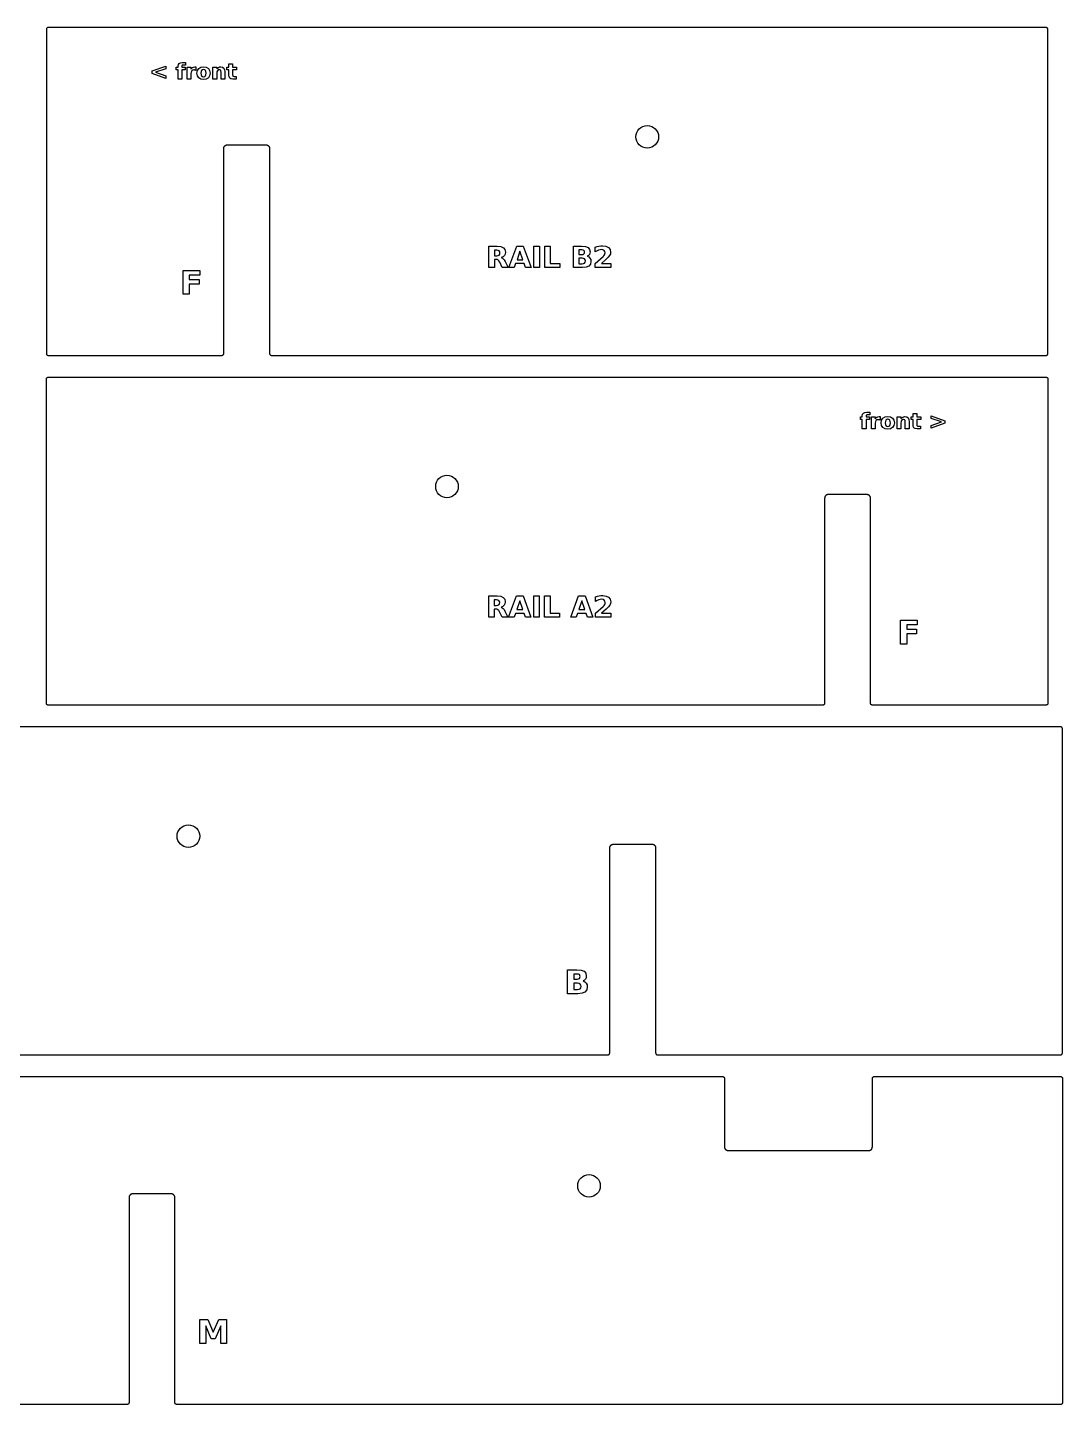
# Model space of a CAD drawing. Header units: millimetres. Extents: x 6 to 856, y 6 to 576.
# Drawn here: x 571.8 to 856, y 6 to 384 of the extents above; entities that cross this region are included whole.
import ezdxf

# ---------------------------------------------------------------- set-up
doc = ezdxf.new("R2010")
doc.units = ezdxf.units.MM
doc.layers.add('CUT', color=1, linetype='Continuous')
doc.layers.add('ENGRAVE', color=5, linetype='Continuous')

msp = doc.modelspace()

# ---------------------------------------------------------------- linework, layer by layer
at = {"layer": 'CUT'}
for points in [[(851.5, 294), (851.55, 294), (851.6, 294.01), (851.65, 294.02), (851.69, 294.04), (851.74, 294.06), (851.78, 294.08), (851.82, 294.11), (851.85, 294.15), (851.89, 294.18), (851.92, 294.22), (851.94, 294.26), (851.96, 294.31), (851.98, 294.35), (851.99, 294.4), (852, 294.45), (852, 294.5), (852, 383.5), (852, 383.55), (851.99, 383.6), (851.98, 383.65), (851.96, 383.69), (851.94, 383.74), (851.92, 383.78), (851.89, 383.82), (851.85, 383.85), (851.82, 383.89), (851.78, 383.92), (851.74, 383.94), (851.69, 383.96), (851.65, 383.98), (851.6, 383.99), (851.55, 384), (851.5, 384), (577.5, 384), (577.45, 384), (577.4, 383.99), (577.35, 383.98), (577.31, 383.96), (577.26, 383.94), (577.22, 383.92), (577.18, 383.89), (577.15, 383.85), (577.11, 383.82), (577.08, 383.78), (577.06, 383.74), (577.04, 383.69), (577.02, 383.65), (577.01, 383.6), (577, 383.55), (577, 383.5), (577, 294.5), (577, 294.45), (577.01, 294.4), (577.02, 294.35), (577.04, 294.31), (577.06, 294.26), (577.08, 294.22), (577.11, 294.18), (577.15, 294.15), (577.18, 294.11), (577.22, 294.08), (577.26, 294.06), (577.31, 294.04), (577.35, 294.02), (577.4, 294.01), (577.45, 294), (577.5, 294), (625.2, 294), (625.25, 294), (625.3, 294.01), (625.35, 294.02), (625.39, 294.04), (625.44, 294.06), (625.48, 294.08), (625.52, 294.11), (625.55, 294.15), (625.59, 294.18), (625.62, 294.22), (625.64, 294.26), (625.66, 294.31), (625.68, 294.35), (625.69, 294.4), (625.7, 294.45), (625.7, 294.5), (625.7, 350.79), (625.7, 350.81), (625.7, 350.89), (625.71, 350.91), (625.72, 350.98), (625.72, 351.01), (625.74, 351.08), (625.75, 351.1), (625.77, 351.17), (625.78, 351.19), (625.81, 351.26), (625.82, 351.28), (625.86, 351.35), (625.88, 351.37), (625.92, 351.42), (625.94, 351.44), (625.98, 351.5), (626, 351.52), (626.06, 351.56), (626.08, 351.58), (626.13, 351.62), (626.15, 351.64), (626.22, 351.68), (626.24, 351.69), (626.31, 351.72), (626.33, 351.73), (626.4, 351.75), (626.42, 351.76), (626.49, 351.78), (626.52, 351.78), (626.59, 351.79), (626.61, 351.8), (626.69, 351.8), (626.71, 351.8), (637.29, 351.8), (637.31, 351.8), (637.39, 351.8), (637.41, 351.79), (637.48, 351.78), (637.51, 351.78), (637.58, 351.76), (637.6, 351.75), (637.67, 351.73), (637.69, 351.72), (637.76, 351.69), (637.78, 351.68), (637.85, 351.64), (637.87, 351.62), (637.92, 351.58), (637.94, 351.56), (638, 351.52), (638.02, 351.5), (638.06, 351.44), (638.08, 351.42), (638.12, 351.37), (638.14, 351.35), (638.18, 351.28), (638.19, 351.26), (638.22, 351.19), (638.23, 351.17), (638.25, 351.1), (638.26, 351.08), (638.28, 351.01), (638.28, 350.98), (638.29, 350.91), (638.3, 350.89), (638.3, 350.81), (638.3, 350.79), (638.3, 294.5), (638.3, 294.45), (638.31, 294.4), (638.32, 294.35), (638.34, 294.31), (638.36, 294.26), (638.38, 294.22), (638.41, 294.18), (638.45, 294.15), (638.48, 294.11), (638.52, 294.08), (638.56, 294.06), (638.61, 294.04), (638.65, 294.02), (638.7, 294.01), (638.75, 294), (638.8, 294), (851.5, 294)], [(577.5, 198), (577.45, 198), (577.4, 198.01), (577.35, 198.02), (577.31, 198.04), (577.26, 198.06), (577.22, 198.08), (577.18, 198.11), (577.15, 198.15), (577.11, 198.18), (577.08, 198.22), (577.06, 198.26), (577.04, 198.31), (577.02, 198.35), (577.01, 198.4), (577, 198.45), (577, 198.5), (577, 287.5), (577, 287.55), (577.01, 287.6), (577.02, 287.65), (577.04, 287.69), (577.06, 287.74), (577.08, 287.78), (577.11, 287.82), (577.15, 287.85), (577.18, 287.89), (577.22, 287.92), (577.26, 287.94), (577.31, 287.96), (577.35, 287.98), (577.4, 287.99), (577.45, 288), (577.5, 288), (851.5, 288), (851.55, 288), (851.6, 287.99), (851.65, 287.98), (851.69, 287.96), (851.74, 287.94), (851.78, 287.92), (851.82, 287.89), (851.85, 287.85), (851.89, 287.82), (851.92, 287.78), (851.94, 287.74), (851.96, 287.69), (851.98, 287.65), (851.99, 287.6), (852, 287.55), (852, 287.5), (852, 198.5), (852, 198.45), (851.99, 198.4), (851.98, 198.35), (851.96, 198.31), (851.94, 198.26), (851.92, 198.22), (851.89, 198.18), (851.85, 198.15), (851.82, 198.11), (851.78, 198.08), (851.74, 198.06), (851.69, 198.04), (851.65, 198.02), (851.6, 198.01), (851.55, 198), (851.5, 198), (803.8, 198), (803.75, 198), (803.7, 198.01), (803.65, 198.02), (803.61, 198.04), (803.56, 198.06), (803.52, 198.08), (803.48, 198.11), (803.45, 198.15), (803.41, 198.18), (803.38, 198.22), (803.36, 198.26), (803.34, 198.31), (803.32, 198.35), (803.31, 198.4), (803.3, 198.45), (803.3, 198.5), (803.3, 254.79), (803.3, 254.81), (803.3, 254.89), (803.29, 254.91), (803.28, 254.98), (803.28, 255.01), (803.26, 255.08), (803.25, 255.1), (803.23, 255.17), (803.22, 255.19), (803.19, 255.26), (803.18, 255.28), (803.14, 255.35), (803.12, 255.37), (803.08, 255.42), (803.06, 255.44), (803.02, 255.5), (803, 255.52), (802.94, 255.56), (802.92, 255.58), (802.87, 255.62), (802.85, 255.64), (802.78, 255.68), (802.76, 255.69), (802.69, 255.72), (802.67, 255.73), (802.6, 255.75), (802.58, 255.76), (802.51, 255.78), (802.48, 255.78), (802.41, 255.79), (802.39, 255.8), (802.31, 255.8), (802.29, 255.8), (791.71, 255.8), (791.69, 255.8), (791.61, 255.8), (791.59, 255.79), (791.52, 255.78), (791.49, 255.78), (791.42, 255.76), (791.4, 255.75), (791.33, 255.73), (791.31, 255.72), (791.24, 255.69), (791.22, 255.68), (791.15, 255.64), (791.13, 255.62), (791.08, 255.58), (791.06, 255.56), (791, 255.52), (790.98, 255.5), (790.94, 255.44), (790.92, 255.42), (790.88, 255.37), (790.86, 255.35), (790.82, 255.28), (790.81, 255.26), (790.78, 255.19), (790.77, 255.17), (790.75, 255.1), (790.74, 255.08), (790.72, 255.01), (790.72, 254.98), (790.71, 254.91), (790.7, 254.89), (790.7, 254.81), (790.7, 254.79), (790.7, 198.5), (790.7, 198.45), (790.69, 198.4), (790.68, 198.35), (790.66, 198.31), (790.64, 198.26), (790.62, 198.22), (790.59, 198.18), (790.55, 198.15), (790.52, 198.11), (790.48, 198.08), (790.44, 198.06), (790.39, 198.04), (790.35, 198.02), (790.3, 198.01), (790.25, 198), (790.2, 198), (577.5, 198)]]:
    msp.add_lwpolyline(points, close=True, dxfattribs=at)
for points in [[(262.8, 102), (731.2, 102), (731.25, 102), (731.3, 102.01), (731.35, 102.02), (731.39, 102.04), (731.44, 102.06), (731.48, 102.08), (731.52, 102.11), (731.55, 102.15), (731.59, 102.18), (731.62, 102.22), (731.64, 102.26), (731.66, 102.31), (731.68, 102.35), (731.69, 102.4), (731.7, 102.45), (731.7, 102.5), (731.7, 158.79), (731.7, 158.81), (731.7, 158.89), (731.71, 158.91), (731.72, 158.98), (731.72, 159.01), (731.74, 159.08), (731.75, 159.1), (731.77, 159.17), (731.78, 159.19), (731.81, 159.26), (731.82, 159.28), (731.86, 159.35), (731.88, 159.37), (731.92, 159.42), (731.94, 159.44), (731.98, 159.5), (732, 159.52), (732.06, 159.56), (732.08, 159.58), (732.13, 159.62), (732.15, 159.64), (732.22, 159.68), (732.24, 159.69), (732.31, 159.72), (732.33, 159.73), (732.4, 159.75), (732.42, 159.76), (732.49, 159.78), (732.52, 159.78), (732.59, 159.79), (732.61, 159.8), (732.69, 159.8), (732.71, 159.8), (743.29, 159.8), (743.31, 159.8), (743.39, 159.8), (743.41, 159.79), (743.48, 159.78), (743.51, 159.78), (743.58, 159.76), (743.6, 159.75), (743.67, 159.73), (743.69, 159.72), (743.76, 159.69), (743.78, 159.68), (743.85, 159.64), (743.87, 159.62), (743.92, 159.58), (743.94, 159.56), (744, 159.52), (744.02, 159.5), (744.06, 159.44), (744.08, 159.42), (744.12, 159.37), (744.14, 159.35), (744.18, 159.28), (744.19, 159.26), (744.22, 159.19), (744.23, 159.17), (744.25, 159.1), (744.26, 159.08), (744.28, 159.01), (744.28, 158.98), (744.29, 158.91), (744.3, 158.89), (744.3, 158.81), (744.3, 158.79), (744.3, 102.5), (744.3, 102.45), (744.31, 102.4), (744.32, 102.35), (744.34, 102.31), (744.36, 102.26), (744.38, 102.22), (744.41, 102.18), (744.45, 102.15), (744.48, 102.11), (744.52, 102.08), (744.56, 102.06), (744.61, 102.04), (744.65, 102.02), (744.7, 102.01), (744.75, 102), (744.8, 102), (855.5, 102), (855.5, 102), (855.55, 102), (855.6, 102.01), (855.65, 102.02), (855.69, 102.04), (855.74, 102.06), (855.78, 102.08), (855.82, 102.11), (855.85, 102.15), (855.89, 102.18), (855.92, 102.22), (855.94, 102.26), (855.96, 102.31), (855.98, 102.35), (855.99, 102.4), (856, 102.45), (856, 102.5), (856, 191.5), (856, 191.55), (855.99, 191.6), (855.98, 191.65), (855.96, 191.69), (855.94, 191.74), (855.92, 191.78), (855.89, 191.82), (855.85, 191.85), (855.82, 191.89), (855.78, 191.92), (855.74, 191.94), (855.69, 191.96), (855.65, 191.98), (855.6, 191.99), (855.55, 192), (855.5, 192), (453.7, 192)], [(448.7, 96), (762.7, 96), (762.75, 96), (762.8, 95.99), (762.85, 95.98), (762.89, 95.96), (762.94, 95.94), (762.98, 95.92), (763.02, 95.89), (763.05, 95.85), (763.09, 95.82), (763.12, 95.78), (763.14, 95.74), (763.16, 95.69), (763.18, 95.65), (763.19, 95.6), (763.2, 95.55), (763.2, 95.5), (763.2, 76.71), (763.2, 76.69), (763.2, 76.61), (763.21, 76.59), (763.22, 76.52), (763.22, 76.49), (763.24, 76.42), (763.25, 76.4), (763.27, 76.33), (763.28, 76.31), (763.31, 76.24), (763.32, 76.22), (763.36, 76.15), (763.38, 76.13), (763.42, 76.08), (763.44, 76.06), (763.48, 76), (763.5, 75.98), (763.56, 75.94), (763.58, 75.92), (763.63, 75.88), (763.65, 75.86), (763.72, 75.82), (763.74, 75.81), (763.81, 75.78), (763.83, 75.77), (763.9, 75.75), (763.92, 75.74), (763.99, 75.72), (764.02, 75.72), (764.09, 75.71), (764.11, 75.7), (764.19, 75.7), (764.21, 75.7), (802.79, 75.7), (802.81, 75.7), (802.89, 75.7), (802.91, 75.71), (802.98, 75.72), (803.01, 75.72), (803.08, 75.74), (803.1, 75.75), (803.17, 75.77), (803.19, 75.78), (803.26, 75.81), (803.28, 75.82), (803.35, 75.86), (803.37, 75.88), (803.42, 75.92), (803.44, 75.94), (803.5, 75.98), (803.52, 76), (803.56, 76.06), (803.58, 76.08), (803.62, 76.13), (803.64, 76.15), (803.68, 76.22), (803.69, 76.24), (803.72, 76.31), (803.73, 76.33), (803.75, 76.4), (803.76, 76.42), (803.78, 76.49), (803.78, 76.52), (803.79, 76.59), (803.8, 76.61), (803.8, 76.69), (803.8, 76.71), (803.8, 95.5), (803.8, 95.55), (803.81, 95.6), (803.82, 95.65), (803.84, 95.69), (803.86, 95.74), (803.88, 95.78), (803.91, 95.82), (803.95, 95.85), (803.98, 95.89), (804.02, 95.92), (804.06, 95.94), (804.11, 95.96), (804.15, 95.98), (804.2, 95.99), (804.25, 96), (804.3, 96), (855.5, 96), (855.55, 96), (855.6, 95.99), (855.65, 95.98), (855.69, 95.96), (855.74, 95.94), (855.78, 95.92), (855.82, 95.89), (855.85, 95.85), (855.89, 95.82), (855.92, 95.78), (855.94, 95.74), (855.96, 95.69), (855.98, 95.65), (855.99, 95.6), (856, 95.55), (856, 95.5), (856, 6.5), (856, 6.45), (855.99, 6.4), (855.98, 6.35), (855.96, 6.31), (855.94, 6.26), (855.92, 6.22), (855.89, 6.18), (855.85, 6.15), (855.82, 6.11), (855.78, 6.08), (855.74, 6.06), (855.69, 6.04), (855.65, 6.02), (855.6, 6.01), (855.55, 6), (855.5, 6), (612.8, 6), (612.75, 6), (612.7, 6.01), (612.65, 6.02), (612.61, 6.04), (612.56, 6.06), (612.52, 6.08), (612.48, 6.11), (612.45, 6.15), (612.41, 6.18), (612.38, 6.22), (612.36, 6.26), (612.34, 6.31), (612.32, 6.35), (612.31, 6.4), (612.3, 6.45), (612.3, 6.5), (612.3, 62.79), (612.3, 62.81), (612.3, 62.89), (612.29, 62.91), (612.28, 62.98), (612.28, 63.01), (612.26, 63.08), (612.25, 63.1), (612.23, 63.17), (612.22, 63.19), (612.19, 63.26), (612.18, 63.28), (612.14, 63.35), (612.12, 63.37), (612.08, 63.42), (612.06, 63.44), (612.02, 63.5), (612, 63.52), (611.94, 63.56), (611.92, 63.58), (611.87, 63.62), (611.85, 63.64), (611.78, 63.68), (611.76, 63.69), (611.69, 63.72), (611.67, 63.73), (611.6, 63.75), (611.58, 63.76), (611.51, 63.78), (611.48, 63.78), (611.41, 63.79), (611.39, 63.8), (611.31, 63.8), (611.29, 63.8), (600.71, 63.8), (600.69, 63.8), (600.61, 63.8), (600.59, 63.79), (600.52, 63.78), (600.49, 63.78), (600.42, 63.76), (600.4, 63.75), (600.33, 63.73), (600.31, 63.72), (600.24, 63.69), (600.22, 63.68), (600.15, 63.64), (600.13, 63.62), (600.08, 63.58), (600.06, 63.56), (600, 63.52), (599.98, 63.5), (599.94, 63.44), (599.92, 63.42), (599.88, 63.37), (599.86, 63.35), (599.82, 63.28), (599.81, 63.26), (599.78, 63.19), (599.77, 63.17), (599.75, 63.1), (599.74, 63.08), (599.72, 63.01), (599.72, 62.98), (599.71, 62.91), (599.7, 62.89), (599.7, 62.81), (599.7, 62.79), (599.7, 6.5), (599.7, 6.45), (599.69, 6.4), (599.68, 6.35), (599.66, 6.31), (599.64, 6.26), (599.62, 6.22), (599.59, 6.18), (599.55, 6.15), (599.52, 6.11), (599.48, 6.08), (599.44, 6.06), (599.39, 6.04), (599.35, 6.02), (599.3, 6.01), (599.25, 6), (599.2, 6), (130.8, 6)]]:
    msp.add_lwpolyline(points, dxfattribs=at)
for centre in [(742, 354), (687, 258), (616, 162), (726, 66)]:
    msp.add_circle(centre, 3.1, dxfattribs=at)
at = {"layer": 'ENGRAVE'}
for points in [[(615.19, 374.4), (615.19, 373.71), (614.61, 373.71), (614.42, 373.69), (614.3, 373.63), (614.24, 373.52), (614.21, 373.35), (614.21, 373.12), (615.11, 373.12), (615.11, 372.37), (614.21, 372.37), (614.21, 369.84), (613.17, 369.84), (613.17, 372.37), (612.64, 372.37), (612.64, 373.12), (613.17, 373.12), (613.17, 373.35), (613.24, 373.82), (613.46, 374.14), (613.85, 374.33), (614.39, 374.4), (615.19, 374.4)], [(618.08, 372.23), (617.94, 372.28), (617.81, 372.32), (617.67, 372.35), (617.53, 372.35), (617.18, 372.29), (616.91, 372.09), (616.75, 371.78), (616.69, 371.35), (616.69, 369.84), (615.64, 369.84), (615.64, 373.12), (616.69, 373.12), (616.69, 372.58), (616.91, 372.86), (617.16, 373.05), (617.44, 373.16), (617.79, 373.2), (617.84, 373.2), (617.9, 373.2), (617.97, 373.19), (618.08, 373.18), (618.08, 372.23)], [(620.16, 373.2), (620.92, 373.09), (621.49, 372.74), (621.84, 372.2), (621.96, 371.48), (621.84, 370.76), (621.49, 370.21), (620.92, 369.87), (620.16, 369.75), (619.41, 369.87), (618.84, 370.21), (618.48, 370.76), (618.36, 371.48), (618.48, 372.2), (618.84, 372.74), (619.41, 373.09), (620.16, 373.2)], [(620.16, 372.45), (619.86, 372.39), (619.63, 372.2), (619.49, 371.89), (619.45, 371.48), (619.49, 371.06), (619.63, 370.75), (619.86, 370.57), (620.16, 370.5), (620.47, 370.57), (620.69, 370.75), (620.82, 371.06), (620.87, 371.48), (620.82, 371.89), (620.69, 372.2), (620.47, 372.39), (620.16, 372.45)], [(626.02, 371.84), (626.02, 369.84), (624.97, 369.84), (624.97, 370.17), (624.97, 371.37), (624.96, 371.73), (624.95, 371.95), (624.92, 372.09), (624.88, 372.19), (624.81, 372.28), (624.72, 372.35), (624.6, 372.4), (624.48, 372.41), (624.18, 372.35), (623.96, 372.16), (623.82, 371.85), (623.77, 371.45), (623.77, 369.84), (622.72, 369.84), (622.72, 373.12), (623.77, 373.12), (623.77, 372.64), (624.02, 372.89), (624.28, 373.06), (624.56, 373.17), (624.87, 373.2), (625.37, 373.11), (625.73, 372.85), (625.95, 372.42), (626.02, 371.84)], [(628.14, 374.05), (628.14, 373.12), (629.22, 373.12), (629.22, 372.37), (628.14, 372.37), (628.14, 370.98), (628.16, 370.79), (628.23, 370.67), (628.37, 370.61), (628.59, 370.59), (629.13, 370.59), (629.13, 369.84), (628.23, 369.84), (627.7, 369.9), (627.35, 370.1), (627.16, 370.45), (627.09, 370.98), (627.09, 372.37), (626.57, 372.37), (626.57, 373.12), (627.09, 373.12), (627.09, 374.05), (628.14, 374.05)], [(700.02, 320.33), (700.02, 318.12), (698.51, 318.12), (698.51, 323.95), (700.81, 323.95), (701.81, 323.86), (702.5, 323.56), (702.9, 323.07), (703.04, 322.34), (702.97, 321.82), (702.76, 321.39), (702.41, 321.07), (701.91, 320.85), (702.21, 320.73), (702.47, 320.53), (702.71, 320.22), (702.96, 319.78), (703.78, 318.12), (702.18, 318.12), (701.47, 319.57), (701.25, 319.94), (701.03, 320.17), (700.77, 320.29), (700.44, 320.33), (700.02, 320.33)], [(700.65, 321.37), (701.06, 321.41), (701.33, 321.54), (701.48, 321.77), (701.53, 322.12), (701.48, 322.46), (701.33, 322.69), (701.06, 322.82), (700.65, 322.86), (700.02, 322.86), (700.02, 321.37), (700.65, 321.37)], [(708.21, 319.18), (705.86, 319.18), (705.49, 318.12), (703.98, 318.12), (706.14, 323.95), (707.93, 323.95), (710.09, 318.12), (708.58, 318.12), (708.21, 319.18)], [(725.51, 321.24), (725.94, 321.04), (726.26, 320.72), (726.46, 320.3), (726.52, 319.79), (726.38, 319.06), (725.95, 318.53), (725.23, 318.22), (724.22, 318.12), (721.72, 318.12), (721.72, 323.95), (723.98, 323.95), (725.03, 323.86), (725.74, 323.58), (726.15, 323.11), (726.29, 322.41), (726.24, 322.02), (726.09, 321.69), (725.84, 321.42), (725.51, 321.24)], [(724.06, 321.69), (724.37, 321.73), (724.6, 321.85), (724.73, 322.04), (724.78, 322.31), (724.73, 322.58), (724.6, 322.77), (724.37, 322.89), (724.06, 322.93), (723.23, 322.93), (723.23, 321.69), (724.06, 321.69)], [(729.39, 319.23), (731.96, 319.23), (731.96, 318.12), (727.72, 318.12), (727.72, 319.23), (729.85, 321.11), (730.1, 321.36), (730.27, 321.61), (730.37, 321.86), (730.41, 322.12), (730.34, 322.49), (730.13, 322.78), (729.81, 322.97), (729.4, 323.03), (729.03, 322.99), (728.63, 322.88), (728.2, 322.69), (727.73, 322.43), (727.73, 323.71), (728.24, 323.86), (728.74, 323.97), (729.23, 324.04), (729.71, 324.06), (730.64, 323.94), (731.34, 323.6), (731.77, 323.05), (731.92, 322.31), (731.86, 321.85), (731.67, 321.42), (731.29, 320.94), (730.64, 320.32), (729.39, 319.23)], [(724.11, 319.14), (724.51, 319.19), (724.79, 319.33), (724.96, 319.57), (725.02, 319.91), (724.96, 320.24), (724.79, 320.48), (724.51, 320.62), (724.11, 320.67), (723.23, 320.67), (723.23, 319.14), (724.11, 319.14)], [(614.54, 317.32), (619.11, 317.32), (619.11, 316.04), (616.24, 316.04), (616.24, 314.82), (618.94, 314.82), (618.94, 313.54), (616.24, 313.54), (616.24, 310.76), (614.54, 310.76), (614.54, 317.32)], [(803.07, 278.4), (803.07, 277.71), (802.49, 277.71), (802.3, 277.69), (802.17, 277.63), (802.11, 277.52), (802.09, 277.35), (802.09, 277.12), (802.98, 277.12), (802.98, 276.37), (802.09, 276.37), (802.09, 273.84), (801.04, 273.84), (801.04, 276.37), (800.52, 276.37), (800.52, 277.12), (801.04, 277.12), (801.04, 277.35), (801.11, 277.82), (801.34, 278.14), (801.72, 278.33), (802.26, 278.4), (803.07, 278.4)], [(805.95, 276.23), (805.82, 276.28), (805.68, 276.32), (805.54, 276.35), (805.41, 276.35), (805.05, 276.29), (804.78, 276.09), (804.62, 275.78), (804.56, 275.35), (804.56, 273.84), (803.52, 273.84), (803.52, 277.12), (804.56, 277.12), (804.56, 276.58), (804.78, 276.86), (805.03, 277.05), (805.32, 277.16), (805.66, 277.2), (805.71, 277.2), (805.77, 277.2), (805.85, 277.19), (805.95, 277.18), (805.95, 276.23)], [(808.04, 277.2), (808.79, 277.09), (809.36, 276.74), (809.72, 276.2), (809.84, 275.48), (809.72, 274.76), (809.36, 274.21), (808.79, 273.87), (808.04, 273.75), (807.28, 273.87), (806.71, 274.21), (806.35, 274.76), (806.23, 275.48), (806.35, 276.2), (806.71, 276.74), (807.28, 277.09), (808.04, 277.2)], [(808.04, 276.45), (807.73, 276.39), (807.5, 276.2), (807.37, 275.89), (807.32, 275.48), (807.37, 275.06), (807.5, 274.75), (807.73, 274.57), (808.04, 274.5), (808.34, 274.57), (808.56, 274.75), (808.7, 275.06), (808.74, 275.48), (808.7, 275.89), (808.56, 276.2), (808.34, 276.39), (808.04, 276.45)], [(813.9, 275.84), (813.9, 273.84), (812.84, 273.84), (812.84, 274.17), (812.84, 275.37), (812.84, 275.73), (812.82, 275.95), (812.8, 276.09), (812.76, 276.19), (812.68, 276.28), (812.59, 276.35), (812.48, 276.4), (812.35, 276.41), (812.06, 276.35), (811.83, 276.16), (811.69, 275.85), (811.65, 275.45), (811.65, 273.84), (810.6, 273.84), (810.6, 277.12), (811.65, 277.12), (811.65, 276.64), (811.89, 276.89), (812.15, 277.06), (812.43, 277.17), (812.74, 277.2), (813.24, 277.11), (813.6, 276.85), (813.82, 276.42), (813.9, 275.84)], [(816.01, 278.05), (816.01, 277.12), (817.1, 277.12), (817.1, 276.37), (816.01, 276.37), (816.01, 274.98), (816.04, 274.79), (816.1, 274.67), (816.24, 274.61), (816.47, 274.59), (817, 274.59), (817, 273.84), (816.1, 273.84), (815.57, 273.9), (815.22, 274.1), (815.03, 274.45), (814.97, 274.98), (814.97, 276.37), (814.44, 276.37), (814.44, 277.12), (814.97, 277.12), (814.97, 278.05), (816.01, 278.05)], [(699.97, 224.33), (699.97, 222.12), (698.47, 222.12), (698.47, 227.95), (700.76, 227.95), (701.76, 227.86), (702.45, 227.56), (702.85, 227.07), (702.99, 226.34), (702.92, 225.82), (702.71, 225.39), (702.36, 225.07), (701.87, 224.85), (702.16, 224.73), (702.42, 224.53), (702.67, 224.22), (702.91, 223.78), (703.73, 222.12), (702.13, 222.12), (701.42, 223.57), (701.2, 223.94), (700.98, 224.17), (700.73, 224.29), (700.39, 224.33), (699.97, 224.33)], [(700.6, 225.37), (701.01, 225.41), (701.28, 225.54), (701.43, 225.77), (701.49, 226.12), (701.43, 226.46), (701.28, 226.69), (701.01, 226.82), (700.6, 226.86), (699.97, 226.86), (699.97, 225.37), (700.6, 225.37)], [(708.16, 223.18), (705.81, 223.18), (705.44, 222.12), (703.93, 222.12), (706.09, 227.95), (707.88, 227.95), (710.04, 222.12), (708.53, 222.12), (708.16, 223.18)], [(725.21, 223.18), (722.86, 223.18), (722.49, 222.12), (720.98, 222.12), (723.14, 227.95), (724.93, 227.95), (727.09, 222.12), (725.58, 222.12), (725.21, 223.18)], [(729.44, 223.22), (732, 223.22), (732, 222.12), (727.76, 222.12), (727.76, 223.22), (729.89, 225.1), (730.14, 225.36), (730.32, 225.61), (730.42, 225.86), (730.45, 226.12), (730.38, 226.49), (730.18, 226.78), (729.86, 226.97), (729.44, 227.03), (729.08, 226.99), (728.67, 226.88), (728.24, 226.69), (727.78, 226.43), (727.78, 227.71), (728.29, 227.86), (728.79, 227.97), (729.28, 228.04), (729.76, 228.06), (730.69, 227.94), (731.38, 227.6), (731.82, 227.05), (731.96, 226.31), (731.9, 225.85), (731.72, 225.42), (731.34, 224.94), (730.68, 224.32), (729.44, 223.22)], [(811.54, 221.32), (816.11, 221.32), (816.11, 220.04), (813.24, 220.04), (813.24, 218.82), (815.94, 218.82), (815.94, 217.54), (813.24, 217.54), (813.24, 214.76), (811.54, 214.76), (811.54, 221.32)], [(724.38, 122.27), (724.87, 122.05), (725.23, 121.69), (725.45, 121.21), (725.53, 120.64), (725.37, 119.81), (724.89, 119.23), (724.08, 118.88), (722.93, 118.76), (720.13, 118.76), (720.13, 125.32), (722.67, 125.32), (723.85, 125.22), (724.65, 124.91), (725.11, 124.37), (725.26, 123.58), (725.2, 123.14), (725.03, 122.77), (724.76, 122.48), (724.38, 122.27)], [(722.75, 122.78), (723.11, 122.82), (723.36, 122.96), (723.51, 123.17), (723.57, 123.48), (723.51, 123.77), (723.36, 123.99), (723.11, 124.13), (722.75, 124.17), (721.82, 124.17), (721.82, 122.78), (722.75, 122.78)], [(722.81, 119.91), (723.26, 119.97), (723.58, 120.13), (723.77, 120.4), (723.84, 120.78), (723.77, 121.15), (723.58, 121.42), (723.26, 121.58), (722.81, 121.63), (721.82, 121.63), (721.82, 119.91), (722.81, 119.91)], [(619.18, 29.32), (621.33, 29.32), (622.82, 25.81), (624.33, 29.32), (626.48, 29.32), (626.48, 22.76), (624.88, 22.76), (624.88, 27.56), (623.37, 24.02), (622.29, 24.02), (620.78, 27.56), (620.78, 22.76), (619.18, 22.76), (619.18, 29.32)]]:
    msp.add_lwpolyline(points, close=True, dxfattribs=at)
for points in [[(609.8, 372.69), (606.98, 371.72), (609.8, 370.75), (609.8, 370.02), (606.05, 371.38), (606.05, 372.07), (609.8, 373.42), (609.8, 372.69)], [(706.24, 320.26), (707.83, 320.26), (707.04, 322.58), (706.24, 320.26)], [(710.86, 323.95), (712.37, 323.95), (712.37, 318.12), (710.86, 318.12), (710.86, 323.95)], [(713.84, 323.95), (715.34, 323.95), (715.34, 319.26), (717.98, 319.26), (717.98, 318.12), (713.84, 318.12), (713.84, 323.95)], [(819.96, 276.69), (819.96, 277.42), (823.71, 276.07), (823.71, 275.38), (819.96, 274.02), (819.96, 274.75), (822.78, 275.72), (819.96, 276.69)], [(710.82, 227.95), (712.32, 227.95), (712.32, 222.12), (710.82, 222.12), (710.82, 227.95)], [(713.79, 227.95), (715.3, 227.95), (715.3, 223.26), (717.94, 223.26), (717.94, 222.12), (713.79, 222.12), (713.79, 227.95)], [(706.19, 224.26), (707.79, 224.26), (706.99, 226.59), (706.19, 224.26)], [(723.24, 224.26), (724.84, 224.26), (724.04, 226.59), (723.24, 224.26)]]:
    msp.add_lwpolyline(points, dxfattribs=at)

doc.saveas('drawing.dxf')
